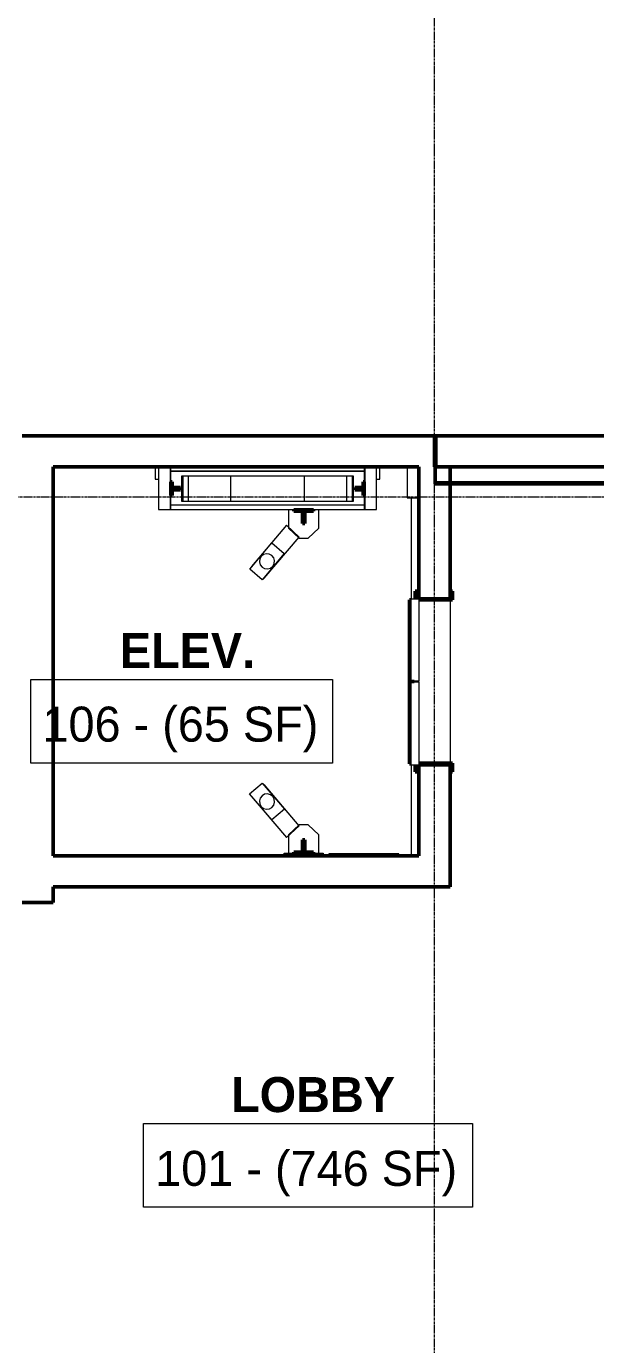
# Model space of a CAD drawing. Header units: inches. Extents: x -4235 to -464, y 9706 to 12463.
# Drawn here: x -3586.2 to -3439.9, y 11317.3 to 11656.2 of the extents above; entities that cross this region are included whole.
import ezdxf

# ---------------------------------------------------------------- set-up
doc = ezdxf.new("R2010")
doc.units = ezdxf.units.IN
doc.header["$MEASUREMENT"] = 0
doc.linetypes.add('Grid Line 1_2_', pattern=[0.875, 0.5, -0.125, 0.125, -0.125])
for name, color, linetype, lineweight in [('0-1', 7, 'Continuous', 5), ('0-3', 250, 'Continuous', 9), ('A-AREA-IDEN', 2, 'Continuous', 9), ('A-FLOR-4', 192, 'Continuous', 9), ('A-GENM-1', 250, 'Continuous', 9), ('A-GENM-2', 7, 'Continuous', 50), ('A-WALL-2', 7, 'Continuous', 50), ('A-WALL-3', 50, 'Continuous', 13), ('A-WALL-4', 250, 'Continuous', 9), ('C-BLDG-PADS-1', 250, 'Continuous', 9), ('G-IMPT-1', 250, 'Continuous', 9), ('Q-SPCQ-1', 250, 'Continuous', 9), ('S-FNDN-1', 250, 'Continuous', 9), ('S-GRID-1', 1, 'Grid Line 1_2_', 9)]:
    doc.layers.add(name, color=color, linetype=linetype, lineweight=lineweight)
doc.styles.add('Century Gothic', font='ufonts.com_century-gothic.ttf', dxfattribs={"height": 9})
doc.styles.add('Century Gothic_B', font='GOTHICB.TTF', dxfattribs={"height": 9})

# ---------------------------------------------------------------- blocks, each defined once
blk = doc.blocks.new('CTR  - Topography_rvt-1-BACKGROUND - 1ST FLOOR')
at = {"layer": 'C-BLDG-PADS-1'}
for p, q in [((-3487.32, 11534.99), (-3487.32, 11509.05)), ((-3487.32, 11466.43), (-3487.32, 11442.99))]:
    blk.add_line(p, q, dxfattribs=at)
blk = doc.blocks.new('CTR - 1st Phase - Common Walls_rvt-1-BACKGROUND - 1ST FLOOR')
at = {"layer": 'A-WALL-2'}
for p, q in [((-3203.32, 11542.99), (-3481.14, 11542.99)), ((-3481.14, 11542.99), (-3481.14, 11538.61)), ((-3481.14, 11538.61), (-3198.95, 11538.61))]:
    blk.add_line(p, q, dxfattribs=at)
at = {"layer": 'A-WALL-3'}
for p, q in [((-3481.14, 11542.74), (-3203.07, 11542.74)), ((-3481.14, 11539.24), (-3199.57, 11539.24))]:
    blk.add_line(p, q, dxfattribs=at)
blk = doc.blocks.new('Otis_G2S_072320191620 - Duty_3500_Speed_150_Seismic_N_CwtLoc_L2_PitDepth_60_OpeningType_Front_CwtSafety_N_FRSAME_NPT-2444873-BACKGROUND - 1ST FLOOR')
at = {"layer": 'G-IMPT-1'}
for p, q in [((92.16, 63.73), (94.66, 63.73)), ((98.16, 63.73), (100.82, 63.73)), ((100.82, 63.73), (100.94, 63.73)), ((100.82, 14.06), (100.82, 63.73)), ((100.94, 63.73), (100.94, 14.06)), ((93.18, 60.99), (93.18, 16.8)), ((99.64, 60.99), (93.18, 60.99)), ((93.19, 60.68), (93.19, 59.18)), ((99.63, 60.68), (93.19, 60.68)), ((93.19, 59.18), (99.63, 59.18)), ((99.63, 59.18), (99.63, 60.68)), ((99.64, 16.8), (99.64, 60.99)), ((93.18, 48.39), (93.18, 29.39)), ((99.64, 48.39), (93.18, 48.39)), ((99.64, 29.39), (99.64, 48.39)), ((17.26, 43.07), (6.69, 34.07)), ((11.25, 37.78), (17.95, 43.51)), ((15.35, 40.92), (14.68, 40.54)), ((16.12, 41.01), (15.35, 40.92)), ((16.85, 40.8), (16.12, 41.01)), ((17.46, 40.33), (16.85, 40.8)), ((17.3, 43.02), (17.26, 43.07)), ((17.95, 43.51), (20.68, 40.32)), ((73, 40.29), (75.71, 43.5)), ((75.71, 43.5), (82.45, 37.8)), ((76.82, 40.8), (76.22, 40.32)), ((76.43, 43.07), (76.33, 42.97)), ((86.99, 34.07), (76.43, 43.07)), ((77.56, 41.01), (76.82, 40.8)), ((78.32, 40.92), (77.56, 41.01)), ((78.99, 40.55), (78.32, 40.92)), ((9.75, 30.81), (20.32, 39.81)), ((13.98, 34.59), (11.25, 37.78)), ((20.68, 40.32), (13.98, 34.59)), ((14.21, 39.94), (14, 39.2)), ((14, 39.2), (14.09, 38.44)), ((14.09, 38.44), (14.47, 37.77)), ((14.68, 40.54), (14.21, 39.94)), ((14.47, 37.77), (15.07, 37.29)), ((15.07, 37.29), (15.81, 37.08)), ((16.57, 37.18), (17.24, 37.55)), ((17.24, 37.55), (17.72, 38.15)), ((17.83, 39.66), (17.46, 40.33)), ((17.72, 38.15), (17.92, 38.89)), ((17.92, 38.89), (17.83, 39.66)), ((20.32, 39.81), (20.21, 39.92)), ((79.73, 34.6), (73, 40.29)), ((73.46, 39.91), (73.37, 39.81)), ((73.37, 39.81), (83.93, 30.81)), ((75.85, 39.65), (75.76, 38.88)), ((75.76, 38.88), (75.97, 38.14)), ((76.22, 40.32), (75.85, 39.65)), ((75.97, 38.14), (76.45, 37.54)), ((76.45, 37.54), (77.12, 37.17)), ((77.89, 37.09), (78.63, 37.3)), ((78.63, 37.3), (79.23, 37.78)), ((79.47, 39.95), (78.99, 40.55)), ((79.23, 37.78), (79.6, 38.45)), ((79.68, 39.21), (79.47, 39.95)), ((79.6, 38.45), (79.68, 39.21)), ((82.45, 37.8), (79.73, 34.6)), ((6.69, 34.07), (9.75, 30.81)), ((15.81, 37.08), (16.57, 37.18)), ((77.12, 37.17), (77.89, 37.09)), ((83.93, 30.81), (86.99, 34.07)), ((7.44, 33.56), (2.69, 33.56)), ((2.69, 33.56), (2.69, 32.13)), ((10, 30.8), (7.44, 33.56)), ((10, 28.45), (10, 30.8)), ((86.24, 33.56), (83.68, 30.8)), ((83.68, 30.8), (83.68, 28.45)), ((90.99, 33.56), (86.24, 33.56)), ((90.99, 25.69), (90.99, 33.56)), ((2.69, 27.13), (2.69, 25.69)), ((7.44, 25.69), (10, 28.45)), ((83.68, 28.45), (86.24, 25.69)), ((93.18, 29.39), (99.64, 29.39)), ((2.69, 25.69), (7.44, 25.69)), ((86.24, 25.69), (90.99, 25.69)), ((93.19, 18.61), (93.19, 17.11)), ((99.63, 18.61), (93.19, 18.61)), ((93.19, 17.11), (99.63, 17.11)), ((99.63, 17.11), (99.63, 18.61)), ((93.18, 16.8), (99.64, 16.8))]:
    blk.add_line(p, q, dxfattribs=at)
blk = doc.blocks.new('Otis_G2S_072320191620 - Otis_G2S_072320191620-2295120-BACKGROUND - 1ST FLOOR')
at = {"layer": 'A-GENM-1'}
for p, q in [((102, 66.89), (91.02, 66.89)), ((91.02, 66.89), (91.02, 63.94)), ((102, 67.78), (98.85, 67.78)), ((98.85, 67.78), (98.85, 66.89)), ((102, 63.94), (91.02, 63.94)), ((91.02, 63.94), (91.02, 63.74)), ((91.02, 63.74), (91.02, 14.06)), ((91.02, 63.74), (102, 63.74)), ((92.16, 14.06), (92.16, 63.74)), ((2, 34.63), (2.68, 34.63)), ((2.68, 34.63), (2.68, 32.13)), ((2.68, 27.13), (2.68, 24.63)), ((2.68, 24.63), (2, 24.63)), ((2.5, 23.14), (2, 23.14)), ((2, 22.14), (2.5, 22.14)), ((2.5, 22.14), (2.5, 23.14)), ((2.5, 6.14), (2.5, 22.14)), ((91.02, 14.06), (91.02, 13.86)), ((94.66, 14.06), (91.02, 14.06)), ((91.02, 13.86), (102, 13.86)), ((91.02, 13.86), (91.02, 10.91)), ((102, 14.06), (98.16, 14.06)), ((91.02, 10.91), (102, 10.91)), ((98.85, 10.91), (98.85, 10.02)), ((98.85, 10.02), (102, 10.02)), ((2.5, 6.14), (2, 6.14)), ((2, 5.14), (2.5, 5.14)), ((2.5, 5.14), (2.5, 6.14)), ((46.87, 0.96), (46.62, 0.96))]:
    blk.add_line(p, q, dxfattribs=at)
at = {"layer": 'A-GENM-2'}
for p, q in [((98.16, 63.74), (94.66, 63.74)), ((94.66, 63.74), (94.66, 63.43)), ((94.66, 63.43), (96.1, 63.43)), ((96.1, 63.43), (96.1, 61.3)), ((96.1, 61.3), (96.72, 61.3)), ((96.72, 61.3), (96.72, 63.43)), ((96.72, 63.43), (98.16, 63.43)), ((98.16, 63.43), (98.16, 63.74)), ((2.97, 32.13), (2.66, 32.13)), ((2.66, 32.13), (2.66, 27.13)), ((2.97, 29.94), (2.97, 32.13)), ((90.96, 32.13), (90.65, 32.13)), ((90.65, 32.13), (90.65, 29.94)), ((90.96, 27.13), (90.96, 32.13)), ((2.66, 27.13), (2.97, 27.13)), ((6.16, 29.94), (2.97, 29.94)), ((2.97, 27.13), (2.97, 29.31)), ((2.97, 29.31), (6.16, 29.31)), ((6.16, 29.31), (6.16, 29.94)), ((90.65, 29.94), (87.46, 29.94)), ((87.46, 29.94), (87.46, 29.31)), ((87.46, 29.31), (90.65, 29.31)), ((90.65, 29.31), (90.65, 27.13)), ((90.65, 27.13), (90.96, 27.13)), ((96.1, 14.37), (94.66, 14.37)), ((94.66, 14.37), (94.66, 14.06)), ((94.66, 14.06), (98.16, 14.06)), ((96.72, 16.5), (96.1, 16.5)), ((96.1, 16.5), (96.1, 14.37)), ((96.72, 14.37), (96.72, 16.5)), ((98.16, 14.37), (96.72, 14.37)), ((98.16, 14.06), (98.16, 14.37)), ((25.44, 0.96), (23.6, 0.96)), ((23.6, 0.96), (23.6, 0.25)), ((23.6, 0.25), (23.73, 0.25)), ((23.73, 0.25), (23.73, 0.83)), ((23.73, 0.83), (25.44, 0.83)), ((46.81, 2.41), (25.69, 2.41)), ((25.69, 2.41), (25.69, 2)), ((46.62, 1.25), (46.81, 1.25)), ((67.81, 2.41), (46.81, 2.41)), ((46.81, 2.41), (46.81, 1.25)), ((46.81, 1.25), (46.81, 2.41)), ((46.81, 1.25), (46.87, 1.25)), ((67.81, 2), (67.81, 2.41)), ((70.02, 0.96), (68.06, 0.96)), ((68.06, 0.83), (69.9, 0.83)), ((69.9, 0.83), (69.9, 0.25)), ((69.9, 0.25), (70.02, 0.25)), ((70.02, 0.25), (70.02, 0.96)), ((25.69, 0), (25.69, -8.52)), ((25.81, -8.64), (25.81, 0)), ((67.81, 0), (67.81, -8.64)), ((67.94, -8.52), (67.94, 0)), ((23.73, -8), (23.6, -8)), ((23.6, -8), (23.6, -8.64)), ((23.6, -8.64), (25.81, -8.64)), ((23.73, -8.52), (23.73, -8)), ((25.69, -8.52), (23.73, -8.52)), ((67.81, -8.64), (70.02, -8.64)), ((69.9, -8.52), (67.94, -8.52)), ((70.02, -8), (69.9, -8)), ((69.9, -8), (69.9, -8.52)), ((70.02, -8.64), (70.02, -8))]:
    blk.add_line(p, q, dxfattribs=at)
blk.add_blockref('Otis_G2S_072320191620 - Duty_3500_Speed_150_Seismic_N_CwtLoc_L2_PitDepth_60_OpeningType_Front_CwtSafety_N_FRSAME_NPT-2444873-BACKGROUND - 1ST FLOOR', (0, 0))
blk = doc.blocks.new('Elevator Door-Center - 48_ x 84_-2010370-BACKGROUND - 1ST FLOOR')
at = {"layer": 'Q-SPCQ-1'}
for p, q in [((-25.22, 6), (-4.03, 6)), ((-25.22, 6), (-25.22, 4)), ((-4.03, 4), (-25.22, 4)), ((-4.03, 4), (-4.03, 6)), ((-3.78, 6), (17.41, 6)), ((-3.78, 4), (-3.78, 6)), ((17.41, 4), (-3.78, 4)), ((17.41, 6), (17.41, 4))]:
    blk.add_line(p, q, dxfattribs=at)
blk = doc.blocks.new('CTR - 1st Phase -Stairs _ Elevators_rvt-1-BACKGROUND - 1ST FLOOR')
at = {"layer": 'A-WALL-2'}
for p, q in [((-3480.95, 11550.99), (-3587.32, 11550.99)), ((-3211.32, 11550.99), (-3481.32, 11550.99)), ((-3481.32, 11550.99), (-3481.32, 11542.99)), ((-3480.95, 11542.99), (-3480.95, 11550.99)), ((-3579.32, 11542.99), (-3485.32, 11542.99)), ((-3579.32, 11442.99), (-3579.32, 11542.99)), ((-3485.32, 11542.99), (-3485.32, 11509.05)), ((-3477.32, 11542.99), (-3203.32, 11542.99)), ((-3477.32, 11509.05), (-3477.32, 11542.99)), ((-3485.32, 11509.05), (-3477.32, 11509.05)), ((-3477.32, 11466.43), (-3485.32, 11466.43)), ((-3485.32, 11466.43), (-3485.32, 11442.99)), ((-3477.32, 11434.99), (-3477.32, 11466.43)), ((-3485.32, 11442.99), (-3579.32, 11442.99)), ((-3579.32, 11434.99), (-3485.32, 11434.99)), ((-3579.32, 11430.99), (-3579.32, 11434.99)), ((-3485.32, 11434.99), (-3477.32, 11434.99)), ((-3587.32, 11430.99), (-3579.32, 11430.99))]:
    blk.add_line(p, q, dxfattribs=at)
at = {"layer": 'A-WALL-4'}
for p, q in [((-3477.32, 11509.05), (-3477.32, 11508.92)), ((-3477.32, 11508.8), (-3477.32, 11466.79)), ((-3485.32, 11487.61), (-3485.32, 11487.86)), ((-3477.32, 11466.68), (-3477.32, 11466.43))]:
    blk.add_line(p, q, dxfattribs=at)
at = {"layer": 'S-FNDN-1'}
for p, q in [((-3488.32, 11542.99), (-3488.32, 11534.99)), ((-3488.32, 11534.99), (-3485.32, 11534.99))]:
    blk.add_line(p, q, dxfattribs=at)
at = {"layer": '0-3'}
for name, p, rotation in [('Otis_G2S_072320191620 - Otis_G2S_072320191620-2295120-BACKGROUND - 1ST FLOOR', (-3485.32, 11440.99), 89.99999999998951), ('Elevator Door-Center - 48_ x 84_-2010370-BACKGROUND - 1ST FLOOR', (-3481.32, 11491.64), 90.0000000000186)]:
    blk.add_blockref(name, p, dxfattribs=dict(at, rotation=rotation))

msp = doc.modelspace()

# ---------------------------------------------------------------- linework, layer by layer
at = {"layer": 'A-AREA-IDEN', "flags": 128}
for points in [[(-3585.07, 11488.35), (-3507.56, 11488.35), (-3507.56, 11466.85), (-3585.07, 11466.85)], [(-3556.1, 11374.15), (-3471.6, 11374.15), (-3471.6, 11352.66), (-3556.1, 11352.66)]]:
    msp.add_lwpolyline(points, close=True, dxfattribs=at)
at = {"layer": 'A-FLOR-4'}
for p, q in [((-3477.32, 11509.05), (-3477.32, 11508.92)), ((-3477.32, 11508.8), (-3477.32, 11466.79)), ((-3477.32, 11466.68), (-3477.32, 11466.43))]:
    msp.add_line(p, q, dxfattribs=at)
at = {"layer": 'S-GRID-1'}
for p, q in [((-3481.32, 9836.18), (-3481.32, 12413.74)), ((-464.45, 11535.19), (-4185.7, 11535.19))]:
    msp.add_line(p, q, dxfattribs=at)

# ---------------------------------------------------------------- block references
at = {"layer": '0-1'}
for name in ['CTR  - Topography_rvt-1-BACKGROUND - 1ST FLOOR', 'CTR - 1st Phase -Stairs _ Elevators_rvt-1-BACKGROUND - 1ST FLOOR', 'CTR - 1st Phase - Common Walls_rvt-1-BACKGROUND - 1ST FLOOR']:
    msp.add_blockref(name, (0, 0), dxfattribs=at)

# ---------------------------------------------------------------- texts
at = {"layer": 'A-AREA-IDEN', "char_height": 9, "attachment_point": 1}
for s, insert, width, style in [('ELEV.', (-3562.19, 11500.32), 38.178, 'Century Gothic_B'), ('106 - (65 SF)', (-3582.07, 11481.35), 86.355, 'Century Gothic'), ('LOBBY', (-3533.6, 11386.12), 47.571, 'Century Gothic_B'), ('101 - (746 SF)', (-3553.1, 11367.15), 94.839, 'Century Gothic')]:
    msp.add_mtext(s, dxfattribs=dict(at, insert=insert, width=width, style=style))

doc.saveas('drawing.dxf')
